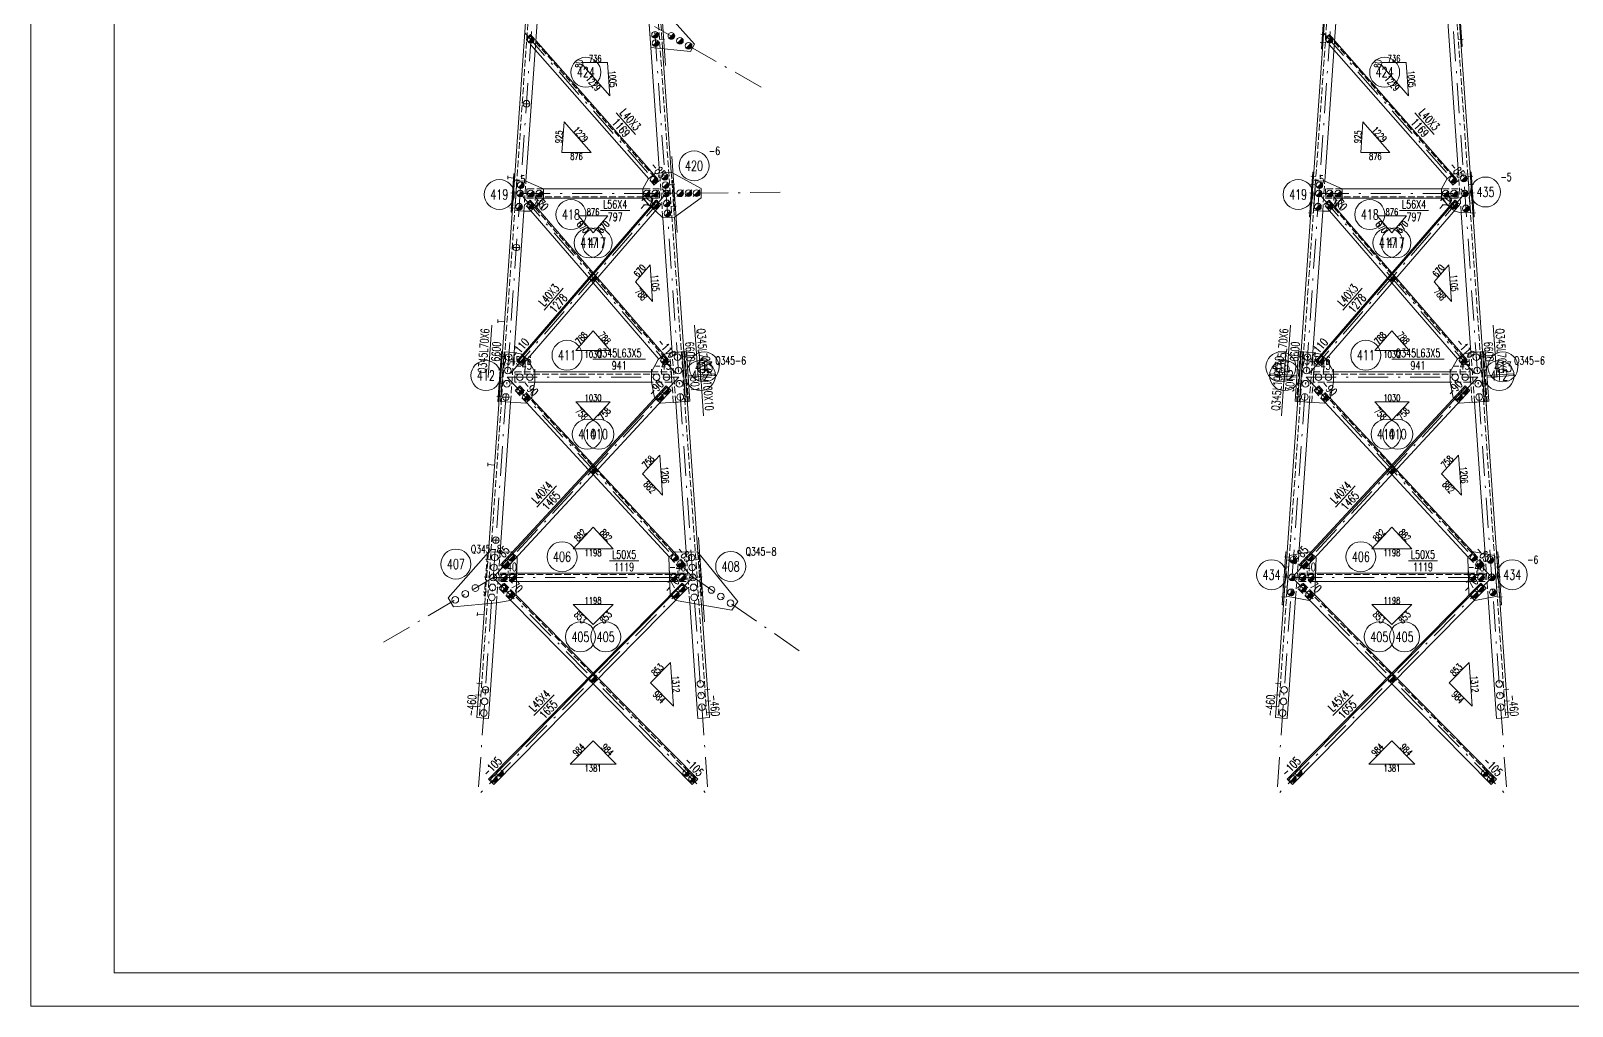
# Model space of a CAD drawing. Extents: x 0 to 841, y 0 to 5426.
# Drawn here: x 0 to 462.5, y 2416 to 2708.8 of the extents above; entities that cross this region are included whole.
import ezdxf
from ezdxf.enums import TextEntityAlignment as Align

# ---------------------------------------------------------------- set-up
doc = ezdxf.new("R2010")
doc.units = 0
doc.header["$MEASUREMENT"] = 0
doc.linetypes.add('Dash', pattern=[2.75, 2, -0.75])
doc.linetypes.add('DashDot', pattern=[15.6, 9, -3, 0.6, -3])
doc.layers.get('0').update_dxf_attribs({"linetype": 'CONTINUOUS', "lineweight": 25})
doc.styles.get("Standard").update_dxf_attribs({"font": 'simplex.shx', "width": 0.7, "height": 3, "bigfont": 'gbhzfs.shx'})

# ---------------------------------------------------------------- blocks, each defined once
blk = doc.blocks.new('M20X45S')
at = {"color": 3, "linetype": 'Continuous', "lineweight": 13}
blk.add_circle((0, 0), 1, dxfattribs=at)
blk = doc.blocks.new('M16X50S')
at = {"color": 3, "linetype": 'Continuous', "lineweight": 13}
blk.add_line((-1, -1), (1, 1), dxfattribs=at)
blk.add_circle((0, 0), 1, dxfattribs=at)
for radius in [0.9, 0.8, 0.7, 0.6, 0.5, 0.4, 0.3, 0.2, 0.1]:
    blk.add_arc((0, 0), radius, 225, 45, dxfattribs=at)
blk = doc.blocks.new('M16X40S')
at = {"color": 3, "linetype": 'Continuous', "lineweight": 13}
blk.add_line((-0.707, -0.707), (0.707, 0.707), dxfattribs=at)
blk.add_circle((0, 0), 1, dxfattribs=at)
for radius in [0.9, 0.8, 0.7, 0.6, 0.5, 0.4, 0.3, 0.2, 0.1]:
    blk.add_arc((0, 0), radius, 225, 45, dxfattribs=at)
blk = doc.blocks.new('DefaultBolt')
at = {"color": 3, "linetype": 'Continuous', "lineweight": 13}
for p, q in [((-0.1, -0.1), (0.1, 0.1)), ((0.1, -0.1), (-0.1, 0.1))]:
    blk.add_line(p, q, dxfattribs=at)
blk.add_circle((0, 0), 1, dxfattribs=at)
blk = doc.blocks.new('StepBolt')
at = {"color": 3, "linetype": 'Continuous', "lineweight": 13}
for p, q in [((-1, 0), (1, 0)), ((0, 0), (0, -1))]:
    blk.add_line(p, q, dxfattribs=at)
blk.add_circle((0, 0), 1, dxfattribs=at)

msp = doc.modelspace()

# ---------------------------------------------------------------- linework, layer by layer
at = {"color": 7, "linetype": 'Continuous', "lineweight": 18}
for p, q in [((0, 2416), (0, 3010)), ((25, 2426), (25, 3000)), ((25, 2426), (831, 2426)), ((0, 2416), (841, 2416))]:
    msp.add_line(p, q, dxfattribs=at)
at = {"color": 2, "linetype": 'DashDot', "lineweight": 0}
for p, q in [((158.91, 2833.18), (134.22, 2479.58)), ((178.53, 2833.18), (203.22, 2479.58)), ((398.61, 2833.18), (373.92, 2479.58)), ((418.23, 2833.18), (442.92, 2479.58)), ((148.23, 2708.22), (190.62, 2660.02)), ((219.16, 2691.94), (187.14, 2710.17)), ((387.93, 2708.22), (430.32, 2660.02)), ((190.62, 2660.02), (142.97, 2604.88)), ((146.82, 2660.02), (194.47, 2604.88)), ((146.82, 2660.02), (190.62, 2660.02)), ((224.87, 2660.36), (190.62, 2660.02)), ((430.32, 2660.02), (382.67, 2604.88)), ((386.52, 2660.02), (434.17, 2604.88)), ((386.52, 2660.02), (430.32, 2660.02)), ((195.84, 2614), (197.09, 2596.05)), ((381.31, 2614), (380.05, 2596.05)), ((435.54, 2614), (436.79, 2596.05)), ((194.47, 2604.88), (138.77, 2544.74)), ((142.97, 2604.88), (198.67, 2544.74)), ((142.97, 2604.88), (194.47, 2604.88)), ((434.17, 2604.88), (378.47, 2544.74)), ((382.67, 2604.88), (438.37, 2544.74)), ((382.67, 2604.88), (434.17, 2604.88)), ((105.85, 2525.25), (138.77, 2544.74)), ((198.67, 2544.74), (134.47, 2479.58)), ((138.77, 2544.74), (202.97, 2479.58)), ((138.77, 2544.74), (198.67, 2544.74)), ((230.55, 2522.72), (198.71, 2544.79)), ((438.37, 2544.74), (374.17, 2479.58)), ((378.47, 2544.74), (442.67, 2479.58)), ((378.47, 2544.74), (438.37, 2544.74))]:
    msp.add_line(p, q, dxfattribs=at)
at = {"color": 1, "linetype": 'Dash', "lineweight": 0}
for p, q in [((157.56, 2831.77), (134.58, 2502.61)), ((179.88, 2831.77), (202.87, 2502.61)), ((397.26, 2831.77), (374.28, 2502.61)), ((419.58, 2831.77), (442.57, 2502.61)), ((186.06, 2703.8), (185.19, 2716.27)), ((188.68, 2716.52), (189.59, 2703.45)), ((388.46, 2716.52), (387.55, 2703.45)), ((428.45, 2715.52), (429.24, 2704.15)), ((148.76, 2706.09), (148.8, 2706.73)), ((151.34, 2703.16), (148.76, 2706.09)), ((148.8, 2706.73), (149.97, 2707.75)), ((149.67, 2707.49), (188.27, 2663.61)), ((149.97, 2707.75), (151.53, 2705.97)), ((388.46, 2706.09), (388.5, 2706.73)), ((391.04, 2703.16), (388.46, 2706.09)), ((388.5, 2706.73), (389.67, 2707.75)), ((389.37, 2707.49), (427.97, 2663.61)), ((389.67, 2707.75), (391.23, 2705.97)), ((187.06, 2662.55), (185.41, 2664.43)), ((186.91, 2665.75), (188.57, 2663.87)), ((189.63, 2652.68), (188.69, 2666.15)), ((192.18, 2666.39), (193.12, 2652.93)), ((384.96, 2666.39), (384.02, 2652.93)), ((426.76, 2662.55), (425.11, 2664.43)), ((426.61, 2665.75), (428.27, 2663.87)), ((429.23, 2654.18), (428.41, 2665.89)), ((431.88, 2666.39), (432.82, 2652.93)), ((147.95, 2654.68), (148.58, 2663.66)), ((153.82, 2661.42), (148.82, 2661.42)), ((148.82, 2661.42), (148.82, 2658.62)), ((188.62, 2661.42), (183.62, 2661.42)), ((188.57, 2663.87), (187.06, 2662.55)), ((188.62, 2658.62), (188.62, 2661.42)), ((192.61, 2663.92), (192.36, 2663.9)), ((192.36, 2663.9), (192.99, 2654.92)), ((193.24, 2654.94), (192.61, 2663.92)), ((387.65, 2654.68), (388.28, 2663.66)), ((393.52, 2661.42), (388.52, 2661.42)), ((388.52, 2661.42), (388.52, 2658.62)), ((428.32, 2661.42), (423.32, 2661.42)), ((428.27, 2663.87), (426.76, 2662.55)), ((428.32, 2658.62), (428.32, 2661.42)), ((148.35, 2656.72), (149.87, 2658.02)), ((149.99, 2654.83), (148.35, 2656.72)), ((148.82, 2659.02), (188.62, 2659.02)), ((148.82, 2658.62), (153.82, 2658.62)), ((149.56, 2657.76), (191.33, 2609.44)), ((149.87, 2658.02), (151.5, 2656.13)), ((183.62, 2658.62), (188.62, 2658.62)), ((185.94, 2656.13), (187.4, 2654.76)), ((192.99, 2654.92), (193.24, 2654.94)), ((388.05, 2656.72), (389.57, 2658.02)), ((389.69, 2654.83), (388.05, 2656.72)), ((388.52, 2659.02), (428.32, 2659.02)), ((388.52, 2658.62), (393.52, 2658.62)), ((389.26, 2657.76), (431.03, 2609.44)), ((389.57, 2658.02), (391.2, 2656.13)), ((423.32, 2658.62), (428.32, 2658.62)), ((425.64, 2656.13), (427.16, 2654.83)), ((168.72, 2633.15), (167.4, 2634.68)), ((168.72, 2636.21), (170.04, 2634.68)), ((408.42, 2633.15), (407.1, 2634.68)), ((408.42, 2636.21), (409.74, 2634.68)), ((143.95, 2597.3), (144.99, 2612.26)), ((148.96, 2610.28), (147.45, 2611.59)), ((190.12, 2608.39), (188.48, 2610.28)), ((190, 2611.59), (191.63, 2609.7)), ((191.63, 2609.7), (190.12, 2608.39)), ((192.79, 2597.26), (191.76, 2612.11)), ((192.45, 2612.26), (195.94, 2612.51)), ((193.5, 2597.3), (192.45, 2612.26)), ((195.95, 2612.51), (196.25, 2612.53)), ((196.99, 2597.54), (195.95, 2612.51)), ((195.99, 2612.51), (197.04, 2597.54)), ((196.25, 2612.53), (197.29, 2597.56)), ((380.9, 2612.53), (379.85, 2597.56)), ((381.15, 2612.51), (380.11, 2597.54)), ((380.15, 2597.54), (381.2, 2612.51)), ((381.2, 2612.51), (380.9, 2612.53)), ((384.69, 2612.26), (381.2, 2612.51)), ((383.65, 2597.3), (384.69, 2612.26)), ((384.35, 2597.26), (385.38, 2612.11)), ((388.66, 2610.28), (387.15, 2611.59)), ((429.82, 2608.39), (428.18, 2610.28)), ((429.7, 2611.59), (431.33, 2609.7)), ((431.33, 2609.7), (429.82, 2608.39)), ((432.49, 2597.26), (431.46, 2612.11)), ((432.15, 2612.26), (435.64, 2612.51)), ((433.2, 2597.3), (432.15, 2612.26)), ((435.65, 2612.51), (435.95, 2612.53)), ((436.69, 2597.54), (435.65, 2612.51)), ((435.69, 2612.51), (436.74, 2597.54)), ((435.95, 2612.53), (436.99, 2597.56)), ((145.22, 2606.48), (151.22, 2606.48)), ((145.22, 2603.33), (145.22, 2606.48)), ((145.22, 2605.73), (192.22, 2605.73)), ((186.22, 2606.48), (192.22, 2606.48)), ((192.22, 2606.48), (192.22, 2603.33)), ((384.92, 2606.48), (390.92, 2606.48)), ((384.92, 2603.33), (384.92, 2606.48)), ((384.92, 2605.73), (431.92, 2605.73)), ((425.92, 2606.48), (431.92, 2606.48)), ((431.92, 2606.48), (431.92, 2603.33)), ((151.22, 2603.33), (145.22, 2603.33)), ((145.3, 2600.9), (146.76, 2602.26)), ((148.69, 2597.23), (145.3, 2600.9)), ((146.47, 2601.99), (196.22, 2548.26)), ((146.76, 2602.26), (150.16, 2598.59)), ((192.22, 2603.33), (186.22, 2603.33)), ((390.92, 2603.33), (384.92, 2603.33)), ((385, 2600.9), (386.46, 2602.26)), ((388.39, 2597.23), (385, 2600.9)), ((386.17, 2601.99), (435.92, 2548.26)), ((386.46, 2602.26), (389.86, 2598.59)), ((431.92, 2603.33), (425.92, 2603.33)), ((187.28, 2598.59), (188.75, 2597.23)), ((196.99, 2597.54), (193.5, 2597.3)), ((197.29, 2597.56), (196.99, 2597.54)), ((379.85, 2597.56), (380.15, 2597.54)), ((380.15, 2597.54), (383.65, 2597.3)), ((426.98, 2598.59), (428.45, 2597.23)), ((436.69, 2597.54), (433.2, 2597.3)), ((436.99, 2597.56), (436.69, 2597.54)), ((168.72, 2575.61), (167.36, 2577.08)), ((168.72, 2578.55), (170.08, 2577.08)), ((408.42, 2575.61), (407.06, 2577.08)), ((408.42, 2578.55), (409.78, 2577.08)), ((136.93, 2551.38), (136.07, 2539.16)), ((137.3, 2552.36), (136.21, 2536.81)), ((136.37, 2539.14), (137.23, 2551.36)), ((137.23, 2551.36), (136.93, 2551.38)), ((139.74, 2537.15), (140.81, 2552.37)), ((145.79, 2550.84), (144.32, 2552.2)), ((195.05, 2547.18), (191.65, 2550.84)), ((193.12, 2552.2), (196.52, 2548.54)), ((196.52, 2548.54), (195.05, 2547.18)), ((197.7, 2537.09), (196.64, 2552.37)), ((200.14, 2552.36), (201.25, 2536.46)), ((200.22, 2551.36), (200.52, 2551.38)), ((201.07, 2539.14), (200.22, 2551.36)), ((200.52, 2551.38), (201.37, 2539.16)), ((377, 2552.36), (375.89, 2536.46)), ((379.54, 2538.57), (380.47, 2551.79)), ((385.49, 2550.84), (384.02, 2552.2)), ((434.75, 2547.18), (431.35, 2550.84)), ((432.82, 2552.2), (436.22, 2548.54)), ((436.22, 2548.54), (434.75, 2547.18)), ((437.3, 2538.57), (436.38, 2551.79)), ((439.84, 2552.36), (440.95, 2536.46)), ((140.77, 2545.99), (145.83, 2545.99)), ((140.77, 2543.49), (140.77, 2545.99)), ((140.77, 2545.59), (196.67, 2545.59)), ((191.62, 2545.99), (196.67, 2545.99)), ((196.67, 2545.99), (196.67, 2543.49)), ((380.47, 2545.99), (385.53, 2545.99)), ((380.47, 2543.49), (380.47, 2545.99)), ((380.47, 2545.59), (436.37, 2545.59)), ((431.32, 2545.99), (436.37, 2545.99)), ((436.37, 2545.99), (436.37, 2543.49)), ((140.44, 2541.47), (142.05, 2543.05)), ((143.95, 2537.91), (140.44, 2541.47)), ((145.75, 2543.49), (140.77, 2543.49)), ((141.76, 2542.77), (199.82, 2483.84)), ((142.05, 2543.05), (145.56, 2539.49)), ((196.67, 2543.49), (191.69, 2543.49)), ((191.89, 2539.49), (193.49, 2537.91)), ((380.14, 2541.47), (381.75, 2543.05)), ((383.65, 2537.91), (380.14, 2541.47)), ((385.45, 2543.49), (380.47, 2543.49)), ((381.46, 2542.77), (439.52, 2483.84)), ((381.75, 2543.05), (385.26, 2539.49)), ((436.37, 2543.49), (431.39, 2543.49)), ((431.59, 2539.49), (433.19, 2537.91)), ((136.07, 2539.16), (136.37, 2539.14)), ((201.37, 2539.16), (201.07, 2539.14)), ((168.72, 2512.77), (167.14, 2514.38)), ((168.72, 2515.98), (170.3, 2514.38)), ((408.42, 2512.77), (406.84, 2514.38)), ((408.42, 2515.98), (410, 2514.38))]:
    msp.add_line(p, q, dxfattribs=at)
at = {"color": 6, "linetype": 'Continuous', "lineweight": 13}
for p, q in [((190.45, 2698.41), (188.88, 2720.9)), ((193.95, 2648.28), (192.35, 2671.1)), ((202.11, 2531.39), (200.34, 2556.67))]:
    msp.add_line(p, q, dxfattribs=at)
at = {"color": 1, "linetype": 'Continuous', "lineweight": 0}
for p, q in [((165.69, 2699.32), (165.63, 2698.52)), ((165.63, 2698.52), (173.75, 2689.29)), ((173.05, 2699.32), (165.69, 2699.32)), ((173.75, 2689.29), (173.05, 2699.32)), ((405.39, 2699.32), (405.33, 2698.52)), ((405.33, 2698.52), (413.45, 2689.29)), ((412.75, 2699.32), (405.39, 2699.32)), ((413.45, 2689.29), (412.75, 2699.32)), ((160, 2681.55), (159.36, 2672.32)), ((168.12, 2672.32), (160, 2681.55)), ((399.7, 2681.55), (399.06, 2672.32)), ((407.82, 2672.32), (399.7, 2681.55)), ((159.36, 2672.32), (168.12, 2672.32)), ((399.06, 2672.32), (407.82, 2672.32)), ((173.1, 2653.26), (164.34, 2653.26)), ((164.34, 2653.26), (168.72, 2648.19)), ((168.72, 2648.19), (173.1, 2653.26)), ((412.8, 2653.26), (404.04, 2653.26)), ((404.04, 2653.26), (408.42, 2648.19)), ((408.42, 2648.19), (412.8, 2653.26)), ((185.81, 2638.56), (181.43, 2633.49)), ((186.58, 2627.53), (185.81, 2638.56)), ((425.51, 2638.56), (421.13, 2633.49)), ((426.28, 2627.53), (425.51, 2638.56)), ((181.43, 2633.49), (186.58, 2627.53)), ((421.13, 2633.49), (426.28, 2627.53)), ((168.72, 2618.79), (163.57, 2612.83)), ((173.87, 2612.83), (168.72, 2618.79)), ((408.42, 2618.79), (403.27, 2612.83)), ((413.57, 2612.83), (408.42, 2618.79)), ((163.57, 2612.83), (173.87, 2612.83)), ((403.27, 2612.83), (413.57, 2612.83)), ((173.87, 2597.47), (163.57, 2597.47)), ((163.57, 2597.47), (168.72, 2591.91)), ((168.72, 2591.91), (173.87, 2597.47)), ((413.57, 2597.47), (403.27, 2597.47)), ((403.27, 2597.47), (408.42, 2591.91)), ((408.42, 2591.91), (413.57, 2597.47)), ((188.73, 2581.43), (183.58, 2575.87)), ((189.57, 2569.4), (188.73, 2581.43)), ((428.43, 2581.43), (423.28, 2575.87)), ((429.27, 2569.4), (428.43, 2581.43)), ((183.58, 2575.87), (189.57, 2569.4)), ((423.28, 2575.87), (429.27, 2569.4)), ((168.72, 2559.83), (162.73, 2553.36)), ((174.71, 2553.36), (168.72, 2559.83)), ((408.42, 2559.83), (402.43, 2553.36)), ((414.41, 2553.36), (408.42, 2559.83)), ((162.73, 2553.36), (174.71, 2553.36)), ((402.43, 2553.36), (414.41, 2553.36)), ((174.71, 2536.63), (162.73, 2536.63)), ((162.73, 2536.63), (168.72, 2530.55)), ((168.72, 2530.55), (174.71, 2536.63)), ((414.41, 2536.63), (402.43, 2536.63)), ((402.43, 2536.63), (408.42, 2530.55)), ((408.42, 2530.55), (414.41, 2536.63)), ((191.9, 2519.18), (185.91, 2513.1)), ((192.82, 2506.1), (191.9, 2519.18)), ((431.6, 2519.18), (425.61, 2513.1)), ((432.52, 2506.1), (431.6, 2519.18)), ((185.91, 2513.1), (192.82, 2506.1)), ((425.61, 2513.1), (432.52, 2506.1)), ((168.72, 2495.65), (161.82, 2488.65)), ((175.63, 2488.65), (168.72, 2495.65)), ((408.42, 2495.65), (401.52, 2488.65)), ((415.33, 2488.65), (408.42, 2495.65)), ((161.82, 2488.65), (175.63, 2488.65)), ((401.52, 2488.65), (415.33, 2488.65))]:
    msp.add_line(p, q, dxfattribs=at)
at = {"color": 7, "linetype": 'Continuous', "lineweight": 13}
for p, q in [((175.63, 2684.26), (181.4, 2677.69)), ((415.33, 2684.26), (421.1, 2677.69)), ((170.98, 2654.87), (179.73, 2654.87)), ((410.68, 2654.87), (419.43, 2654.87)), ((159.76, 2631.57), (154.03, 2624.95)), ((399.46, 2631.57), (393.73, 2624.95)), ((138.3, 2620.5), (137.2, 2604.79)), ((199.15, 2620.5), (200.24, 2604.79)), ((378, 2620.5), (376.9, 2604.79)), ((438.85, 2620.5), (439.94, 2604.79)), ((168.68, 2610.23), (184.43, 2610.23)), ((200.51, 2612.45), (201.85, 2593.24)), ((376.64, 2612.45), (375.3, 2593.24)), ((408.38, 2610.23), (424.13, 2610.23)), ((157.73, 2572.2), (151.79, 2565.78)), ((397.43, 2572.2), (391.49, 2565.78)), ((173.66, 2549.74), (182.41, 2549.74)), ((413.36, 2549.74), (422.11, 2549.74)), ((157.09, 2509.52), (150.95, 2503.28)), ((396.79, 2509.52), (390.65, 2503.28))]:
    msp.add_line(p, q, dxfattribs=at)
at = {"color": 7, "linetype": 'Continuous', "lineweight": 0}
for p, q in [((187.88, 2657.76), (146.11, 2609.44)), ((427.58, 2657.76), (385.81, 2609.44)), ((190.97, 2601.99), (141.22, 2548.26)), ((430.67, 2601.99), (380.92, 2548.26)), ((195.68, 2542.77), (137.62, 2483.84)), ((435.38, 2542.77), (377.32, 2483.84))]:
    msp.add_line(p, q, dxfattribs=at)
for points in [[(156.81, 2831.82), (137.3, 2552.36)], [(428.41, 2665.89), (422.72, 2747.38)], [(185.19, 2716.27), (186.06, 2703.8)], [(199.15, 2704.81), (188.68, 2716.52)], [(388.16, 2716.54), (387.25, 2703.47)], [(387.55, 2703.45), (388.46, 2716.52)], [(429.24, 2704.15), (428.45, 2715.52)], [(428.75, 2715.54), (429.54, 2704.17)], [(148.58, 2663.66), (152.11, 2714.29)], [(388.28, 2663.66), (391.81, 2714.29)], [(151.53, 2705.97), (186.91, 2665.75)], [(391.23, 2705.97), (426.61, 2665.75)], [(185.41, 2664.43), (151.34, 2703.16)], [(188.69, 2666.15), (186.06, 2703.8)], [(186.06, 2703.8), (197.93, 2702.63)], [(189.59, 2703.45), (192.18, 2666.39)], [(197.93, 2702.63), (199.15, 2704.81)], [(387.55, 2703.45), (384.96, 2666.39)], [(387.25, 2703.47), (387.55, 2703.45)], [(425.11, 2664.43), (391.04, 2703.16)], [(429.54, 2704.17), (429.24, 2704.15)], [(429.24, 2704.15), (431.88, 2666.39)], [(144.97, 2665.91), (144.17, 2654.44)], [(144.42, 2654.42), (145.22, 2665.89)], [(145.22, 2665.89), (144.97, 2665.91)], [(185.23, 2664.26), (183.62, 2661.42)], [(187.1, 2665.91), (185.23, 2664.26)], [(188.69, 2666.15), (187.1, 2665.91)], [(192.18, 2666.39), (188.69, 2666.15)], [(201.11, 2661.53), (192.18, 2666.39)], [(383.72, 2652.95), (384.66, 2666.41)], [(384.96, 2666.39), (384.02, 2652.93)], [(384.66, 2666.41), (384.96, 2666.39)], [(424.93, 2664.26), (423.32, 2661.42)], [(426.8, 2665.91), (424.93, 2664.26)], [(431.17, 2665.84), (426.8, 2665.91)], [(431.97, 2654.37), (431.17, 2665.84)], [(431.88, 2666.39), (432.18, 2666.41)], [(432.82, 2652.93), (431.88, 2666.39)], [(432.18, 2666.41), (433.12, 2652.95)], [(145.84, 2663.85), (145.21, 2654.87)], [(148.58, 2663.66), (145.84, 2663.85)], [(153.82, 2661.42), (148.58, 2663.66)], [(183.62, 2661.42), (153.82, 2661.42)], [(153.82, 2658.62), (153.82, 2661.42)], [(183.62, 2661.42), (183.62, 2658.62)], [(201.14, 2658.73), (201.11, 2661.53)], [(385.54, 2663.85), (384.91, 2654.87)], [(388.28, 2663.66), (385.54, 2663.85)], [(393.52, 2661.42), (388.28, 2663.66)], [(423.32, 2661.42), (393.52, 2661.42)], [(393.52, 2658.62), (393.52, 2661.42)], [(423.32, 2661.42), (423.32, 2658.62)], [(145.21, 2654.87), (147.95, 2654.68)], [(187.58, 2658.02), (145.81, 2609.7)], [(147.32, 2608.39), (189.09, 2656.72)], [(149.8, 2654.66), (151.69, 2656.3)], [(151.5, 2656.13), (168.72, 2636.21)], [(151.69, 2656.3), (153.82, 2658.62)], [(153.82, 2658.62), (183.62, 2658.62)], [(183.62, 2658.62), (185.75, 2656.3)], [(185.75, 2656.3), (185.94, 2656.13)], [(189.09, 2656.72), (187.58, 2658.02)], [(193.12, 2652.93), (201.14, 2658.73)], [(384.91, 2654.87), (387.65, 2654.68)], [(427.28, 2658.02), (385.51, 2609.7)], [(387.02, 2608.39), (428.79, 2656.72)], [(389.5, 2654.66), (391.39, 2656.3)], [(391.2, 2656.13), (408.42, 2636.21)], [(391.39, 2656.3), (393.52, 2658.62)], [(393.52, 2658.62), (423.32, 2658.62)], [(423.32, 2658.62), (425.45, 2656.3)], [(425.45, 2656.3), (425.64, 2656.13)], [(428.79, 2656.72), (427.28, 2658.02)], [(144.17, 2654.44), (144.42, 2654.42)], [(144.99, 2612.26), (147.95, 2654.68)], [(147.95, 2654.68), (149.8, 2654.66)], [(167.4, 2634.68), (149.99, 2654.83)], [(187.4, 2654.76), (189.63, 2652.68)], [(189.63, 2652.68), (193.12, 2652.93)], [(192.45, 2612.26), (189.63, 2652.68)], [(193.12, 2652.93), (200.14, 2552.36)], [(384.02, 2652.93), (377, 2552.36)], [(384.02, 2652.93), (383.72, 2652.95)], [(384.69, 2612.26), (387.65, 2654.68)], [(387.65, 2654.68), (389.5, 2654.66)], [(407.1, 2634.68), (389.69, 2654.83)], [(427.16, 2654.83), (427.34, 2654.66)], [(427.34, 2654.66), (429.23, 2654.18)], [(429.23, 2654.18), (431.97, 2654.37)], [(432.15, 2612.26), (429.23, 2654.18)], [(433.12, 2652.95), (432.82, 2652.93)], [(432.82, 2652.93), (439.84, 2552.36)], [(188.48, 2610.28), (168.72, 2633.15)], [(170.04, 2634.68), (190, 2611.59)], [(428.18, 2610.28), (408.42, 2633.15)], [(409.74, 2634.68), (429.7, 2611.59)], [(141.2, 2612.53), (140.15, 2597.56)], [(140.45, 2597.54), (141.5, 2612.51)], [(142, 2612.47), (140.95, 2597.51)], [(141.5, 2612.51), (141.2, 2612.53)], [(144.99, 2612.26), (142, 2612.47)], [(147.26, 2611.75), (144.99, 2612.26)], [(145.81, 2609.7), (147.32, 2608.39)], [(147.45, 2611.59), (147.26, 2611.75)], [(149.15, 2610.12), (148.96, 2610.28)], [(151.22, 2606.48), (149.15, 2610.12)], [(188.29, 2610.12), (186.22, 2606.48)], [(190.19, 2611.75), (188.29, 2610.12)], [(192.45, 2612.26), (190.19, 2611.75)], [(191.75, 2612.21), (192.45, 2612.26)], [(191.76, 2612.11), (191.75, 2612.21)], [(195.45, 2612.47), (192.45, 2612.26)], [(196.49, 2597.51), (195.45, 2612.47)], [(195.94, 2612.51), (196.74, 2612.56)], [(196.74, 2612.56), (197.78, 2597.6)], [(380.4, 2612.56), (379.36, 2597.6)], [(381.2, 2612.51), (380.4, 2612.56)], [(381.7, 2612.47), (380.65, 2597.51)], [(384.69, 2612.26), (381.7, 2612.47)], [(386.96, 2611.75), (384.69, 2612.26)], [(385.39, 2612.21), (384.69, 2612.26)], [(385.38, 2612.11), (385.39, 2612.21)], [(385.51, 2609.7), (387.02, 2608.39)], [(387.15, 2611.59), (386.96, 2611.75)], [(388.85, 2610.12), (388.66, 2610.28)], [(390.92, 2606.48), (388.85, 2610.12)], [(428, 2610.12), (425.92, 2606.48)], [(429.89, 2611.75), (428, 2610.12)], [(432.15, 2612.26), (429.89, 2611.75)], [(431.45, 2612.21), (432.15, 2612.26)], [(431.46, 2612.11), (431.45, 2612.21)], [(435.15, 2612.47), (432.15, 2612.26)], [(436.19, 2597.51), (435.15, 2612.47)], [(435.64, 2612.51), (436.44, 2612.56)], [(436.44, 2612.56), (437.48, 2597.6)], [(151.22, 2606.48), (186.22, 2606.48)], [(151.22, 2603.33), (151.22, 2606.48)], [(186.22, 2606.48), (186.22, 2603.33)], [(205.26, 2605.89), (197.25, 2605.33)], [(197.25, 2605.33), (197.28, 2604.83)], [(197.28, 2604.83), (205.29, 2605.39)], [(205.29, 2605.39), (205.26, 2605.89)], [(371.85, 2605.39), (371.89, 2605.89)], [(379.86, 2604.83), (371.85, 2605.39)], [(371.89, 2605.89), (379.9, 2605.33)], [(379.9, 2605.33), (379.86, 2604.83)], [(390.92, 2606.48), (425.92, 2606.48)], [(390.92, 2603.33), (390.92, 2606.48)], [(425.92, 2606.48), (425.92, 2603.33)], [(436.95, 2605.33), (444.96, 2605.89)], [(436.98, 2604.83), (436.95, 2605.33)], [(444.99, 2605.39), (436.98, 2604.83)], [(444.96, 2605.89), (444.99, 2605.39)], [(190.68, 2602.26), (140.92, 2548.53)], [(142.39, 2547.18), (192.15, 2600.9)], [(150.34, 2598.76), (151.22, 2603.33)], [(186.22, 2603.33), (151.22, 2603.33)], [(186.22, 2603.33), (187.1, 2598.76)], [(192.15, 2600.9), (190.68, 2602.26)], [(430.38, 2602.26), (380.63, 2548.54)], [(382.09, 2547.18), (431.85, 2600.9)], [(390.04, 2598.76), (390.92, 2603.33)], [(425.92, 2603.33), (390.92, 2603.33)], [(425.92, 2603.33), (426.8, 2598.76)], [(431.85, 2600.9), (430.38, 2602.26)], [(140.15, 2597.56), (140.45, 2597.54)], [(140.81, 2552.37), (143.95, 2597.3)], [(140.95, 2597.51), (143.95, 2597.3)], [(143.95, 2597.3), (148.51, 2597.06)], [(148.51, 2597.06), (150.34, 2598.76)], [(167.36, 2577.08), (148.69, 2597.23)], [(150.16, 2598.59), (168.72, 2578.55)], [(187.1, 2598.76), (187.28, 2598.59)], [(188.75, 2597.23), (188.93, 2597.06)], [(188.93, 2597.06), (193.5, 2597.3)], [(192.8, 2597.25), (192.79, 2597.26)], [(193.5, 2597.3), (192.8, 2597.25)], [(193.5, 2597.3), (196.49, 2597.51)], [(196.64, 2552.37), (193.5, 2597.3)], [(197.78, 2597.6), (196.99, 2597.54)], [(379.36, 2597.6), (380.15, 2597.54)], [(380.47, 2551.79), (383.65, 2597.3)], [(380.65, 2597.51), (383.65, 2597.3)], [(383.65, 2597.3), (388.21, 2597.06)], [(383.65, 2597.3), (384.35, 2597.25)], [(384.35, 2597.25), (384.35, 2597.26)], [(388.21, 2597.06), (390.04, 2598.76)], [(407.06, 2577.08), (388.39, 2597.23)], [(389.86, 2598.59), (408.42, 2578.55)], [(426.8, 2598.76), (426.98, 2598.59)], [(428.45, 2597.23), (428.63, 2597.06)], [(428.63, 2597.06), (433.2, 2597.3)], [(432.5, 2597.25), (432.49, 2597.26)], [(433.2, 2597.3), (432.5, 2597.25)], [(433.2, 2597.3), (436.19, 2597.51)], [(436.38, 2551.79), (433.2, 2597.3)], [(437.48, 2597.6), (436.69, 2597.54)], [(170.08, 2577.08), (193.12, 2552.2)], [(409.78, 2577.08), (432.82, 2552.2)], [(191.65, 2550.84), (168.72, 2575.61)], [(431.35, 2550.84), (408.42, 2575.61)], [(137.3, 2552.36), (125.26, 2538.6)], [(144.14, 2552.37), (137.3, 2552.36)], [(140.92, 2548.53), (142.39, 2547.18)], [(144.32, 2552.2), (144.14, 2552.37)], [(145.63, 2539.56), (145.97, 2550.67)], [(145.97, 2550.67), (145.79, 2550.84)], [(193.3, 2552.37), (191.47, 2550.67)], [(191.47, 2550.67), (191.82, 2539.56)], [(200.14, 2552.36), (193.3, 2552.37)], [(212.17, 2537.47), (200.14, 2552.36)], [(375.49, 2536.49), (376.6, 2552.39)], [(377, 2552.36), (375.89, 2536.46)], [(376.6, 2552.39), (377, 2552.36)], [(377.68, 2551.31), (376.82, 2539.09)], [(383.84, 2552.37), (377.68, 2551.31)], [(380.63, 2548.54), (382.09, 2547.18)], [(384.02, 2552.2), (383.84, 2552.37)], [(385.33, 2539.56), (385.67, 2550.67)], [(385.67, 2550.67), (385.49, 2550.84)], [(433, 2552.37), (431.17, 2550.67)], [(431.17, 2550.67), (431.52, 2539.56)], [(439.17, 2551.31), (433, 2552.37)], [(440.02, 2539.09), (439.17, 2551.31)], [(439.84, 2552.36), (440.24, 2552.39)], [(440.95, 2536.46), (439.84, 2552.36)], [(440.24, 2552.39), (441.35, 2536.49)], [(145.83, 2545.99), (191.62, 2545.99)], [(385.53, 2545.99), (431.32, 2545.99)], [(195.4, 2543.05), (137.34, 2484.13)], [(138.94, 2482.55), (197, 2541.47)], [(143.85, 2537.81), (145.63, 2539.56)], [(145.56, 2539.49), (168.72, 2515.98)], [(191.69, 2543.49), (145.75, 2543.49)], [(191.82, 2539.56), (191.89, 2539.49)], [(197, 2541.47), (195.4, 2543.05)], [(435.1, 2543.05), (377.04, 2484.13)], [(378.64, 2482.55), (436.7, 2541.47)], [(383.55, 2537.81), (385.33, 2539.56)], [(385.26, 2539.49), (408.42, 2515.98)], [(431.39, 2543.49), (385.45, 2543.49)], [(431.52, 2539.56), (431.59, 2539.49)], [(436.7, 2541.47), (435.1, 2543.05)], [(125.26, 2538.6), (126.87, 2535.89)], [(126.87, 2535.89), (139.74, 2537.15)], [(136.21, 2536.81), (133.83, 2502.66)], [(137.32, 2502.42), (139.74, 2537.15)], [(139.74, 2537.15), (143.85, 2537.81)], [(167.14, 2514.38), (143.95, 2537.91)], [(193.49, 2537.91), (193.6, 2537.81)], [(193.6, 2537.81), (210.4, 2534.86)], [(200.12, 2502.42), (197.7, 2537.09)], [(201.25, 2536.46), (203.61, 2502.66)], [(210.4, 2534.86), (212.17, 2537.47)], [(375.89, 2536.46), (373.53, 2502.66)], [(375.89, 2536.46), (375.49, 2536.49)], [(376.82, 2539.09), (383.55, 2537.81)], [(377.02, 2502.42), (379.54, 2538.57)], [(406.84, 2514.38), (383.65, 2537.91)], [(433.19, 2537.91), (433.3, 2537.81)], [(433.3, 2537.81), (440.02, 2539.09)], [(439.82, 2502.42), (437.3, 2538.57)], [(441.35, 2536.49), (440.95, 2536.46)], [(440.95, 2536.46), (443.32, 2502.66)], [(198.5, 2482.55), (168.72, 2512.77)], [(170.3, 2514.38), (200.11, 2484.13)], [(438.2, 2482.55), (408.42, 2512.77)], [(410, 2514.38), (439.81, 2484.13)], [(133.83, 2502.66), (137.32, 2502.42)], [(203.61, 2502.66), (200.12, 2502.42)], [(373.53, 2502.66), (377.02, 2502.42)], [(443.32, 2502.66), (439.82, 2502.42)], [(137.34, 2484.13), (138.94, 2482.55)], [(200.11, 2484.13), (198.5, 2482.55)], [(377.04, 2484.13), (378.64, 2482.55)], [(439.81, 2484.13), (438.2, 2482.55)]]:
    msp.add_lwpolyline(points, dxfattribs=at)
at = {"color": 3, "linetype": 'Continuous', "lineweight": 20}
for points in [[(190.14, 2706.34), (188.65, 2706.24)], [(387.1, 2707.84), (388.6, 2707.73)], [(429.84, 2706.34), (428.35, 2706.24)], [(386.93, 2705.34), (388.43, 2705.24)], [(143.18, 2665.29), (143.11, 2664.29)], [(143.14, 2664.79), (145.14, 2664.65)], [(384.13, 2665.2), (385.62, 2665.09)], [(432.72, 2665.2), (431.22, 2665.09)], [(144.08, 2660.21), (145.57, 2660.11)], [(193.19, 2662.7), (191.69, 2662.6)], [(193.37, 2660.21), (191.87, 2660.11)], [(383.78, 2660.21), (385.27, 2660.11)], [(383.95, 2662.7), (385.45, 2662.6)], [(432.89, 2662.7), (431.39, 2662.6)], [(433.07, 2660.21), (431.57, 2660.11)], [(143.76, 2655.72), (145.26, 2655.62)], [(151.32, 2657.87), (151.32, 2659.37)], [(153.82, 2657.87), (153.82, 2659.37)], [(183.62, 2657.87), (183.62, 2659.37)], [(186.12, 2657.87), (186.12, 2659.37)], [(193.64, 2656.22), (192.15, 2656.12)], [(383.57, 2657.22), (385.07, 2657.11)], [(391.02, 2657.87), (391.02, 2659.37)], [(393.52, 2657.87), (393.52, 2659.37)], [(423.32, 2657.87), (423.32, 2659.37)], [(425.82, 2657.87), (425.82, 2659.37)], [(433.27, 2657.22), (431.78, 2657.11)], [(383.36, 2654.22), (384.86, 2654.12)], [(433.48, 2654.22), (431.99, 2654.12)], [(140.17, 2622.12), (140.1, 2621.12)], [(140.13, 2621.62), (142.13, 2621.48)], [(140.65, 2611.06), (142.14, 2610.96)], [(196.8, 2611.06), (195.3, 2610.96)], [(380.35, 2611.06), (381.84, 2610.96)], [(436.5, 2611.06), (435, 2610.96)], [(140.37, 2607.07), (141.86, 2606.97)], [(148.22, 2607.23), (148.22, 2605.73)], [(151.22, 2607.23), (151.22, 2605.73)], [(186.22, 2607.23), (186.22, 2605.73)], [(189.22, 2607.23), (189.22, 2605.73)], [(197.08, 2607.07), (195.58, 2606.97)], [(380.07, 2607.07), (381.56, 2606.97)], [(387.92, 2607.23), (387.92, 2605.73)], [(390.92, 2607.23), (390.92, 2605.73)], [(425.92, 2607.23), (425.92, 2605.73)], [(428.92, 2607.23), (428.92, 2605.73)], [(436.78, 2607.07), (435.28, 2606.97)], [(140.09, 2603.08), (141.58, 2602.98)], [(197.35, 2603.08), (195.86, 2602.98)], [(379.79, 2603.08), (381.28, 2602.98)], [(437.05, 2603.08), (435.56, 2602.98)], [(139.81, 2599.09), (141.31, 2598.99)], [(197.63, 2599.09), (196.14, 2598.99)], [(379.51, 2599.09), (381.01, 2598.99)], [(437.33, 2599.09), (435.84, 2598.99)], [(137.16, 2579.12), (137.09, 2578.12)], [(137.13, 2578.62), (139.12, 2578.48)], [(136.39, 2550.17), (137.89, 2550.06)], [(201.05, 2550.17), (199.55, 2550.06)], [(376.15, 2550.91), (377.64, 2550.81)], [(440.7, 2550.91), (439.2, 2550.81)], [(136.03, 2544.93), (137.52, 2544.82)], [(143.27, 2546.74), (143.27, 2545.24)], [(145.77, 2546.74), (145.77, 2545.24)], [(191.67, 2546.74), (191.67, 2545.24)], [(194.17, 2546.74), (194.17, 2545.24)], [(201.42, 2544.93), (199.92, 2544.82)], [(375.73, 2544.93), (377.22, 2544.82)], [(375.94, 2547.92), (377.43, 2547.82)], [(382.97, 2546.74), (382.97, 2545.24)], [(385.47, 2546.74), (385.47, 2545.24)], [(431.37, 2546.74), (431.37, 2545.24)], [(433.87, 2546.74), (433.87, 2545.24)], [(440.91, 2547.92), (439.41, 2547.82)], [(441.12, 2544.93), (439.62, 2544.82)], [(135.71, 2540.44), (137.21, 2540.34)], [(201.73, 2540.44), (200.23, 2540.34)], [(375.52, 2541.94), (377.02, 2541.83)], [(441.32, 2541.94), (439.83, 2541.83)], [(375.31, 2538.94), (376.81, 2538.84)], [(441.53, 2538.94), (440.04, 2538.84)], [(134.03, 2534.22), (133.96, 2533.23)], [(133.99, 2533.73), (135.99, 2533.59)], [(133.79, 2512.94), (135.29, 2512.83)], [(373.49, 2512.94), (374.99, 2512.83)], [(133.55, 2509.45), (135.05, 2509.34)], [(203.77, 2511.19), (202.27, 2511.09)], [(204.01, 2507.7), (202.52, 2507.6)], [(373.25, 2509.45), (374.75, 2509.34)], [(443.47, 2511.19), (441.97, 2511.09)], [(443.71, 2507.7), (442.22, 2507.6)], [(133.31, 2505.96), (134.8, 2505.85)], [(204.26, 2504.21), (202.76, 2504.11)], [(373.01, 2505.96), (374.5, 2505.85)], [(443.96, 2504.21), (442.46, 2504.11)]]:
    msp.add_lwpolyline(points, dxfattribs=at)
at = {"color": 7, "linetype": 'Continuous', "lineweight": 13}
for centre in [(166.55, 2696.39), (406.25, 2696.39), (199.01, 2668.31), (140.58, 2659.7), (380.28, 2659.7), (436.51, 2660.45), (162.09, 2653.67), (401.79, 2653.67), (167.53, 2645.15), (169.91, 2645.15), (407.23, 2645.15), (409.61, 2645.15), (160.89, 2611.43), (400.59, 2611.43), (136.54, 2605.33), (200.91, 2605.33), (202.02, 2607.92), (375.12, 2607.92), (376.24, 2605.33), (440.61, 2605.33), (441.73, 2607.92), (166.98, 2587.72), (170.46, 2587.72), (406.68, 2587.72), (410.16, 2587.72), (127.55, 2548.74), (159.4, 2550.94), (399.1, 2550.94), (210.01, 2548.02), (372.31, 2545.54), (444.53, 2545.54), (164.93, 2526.88), (172.52, 2526.88), (404.63, 2526.88), (412.22, 2526.88)]:
    msp.add_circle(centre, 4.5, dxfattribs=at)

# ---------------------------------------------------------------- block references
at = {"color": 3, "linetype": 'Continuous', "lineweight": 13}
for name, p in [('M16X40S', (150.04, 2706.15)), ('M16X40S', (187.3, 2707.65)), ('M16X40S', (187.47, 2705.15)), ('M16X40S', (192.2, 2707.29)), ('M16X40S', (194.79, 2705.81)), ('M16X40S', (389.74, 2706.15)), ('M16X40S', (197.38, 2704.34)), ('StepBolt', (148.7, 2686.95)), ('M16X40S', (186.99, 2664.15)), ('M16X40S', (190.27, 2665.01)), ('M16X40S', (426.69, 2664.15)), ('M16X40S', (430.01, 2664.51)), ('M16X40S', (146.82, 2660.02)), ('M16X40S', (147, 2662.51)), ('M16X40S', (150.07, 2660.02)), ('M16X40S', (152.57, 2660.02)), ('M16X50S', (184.87, 2660.02)), ('M16X50S', (187.37, 2660.02)), ('M16X40S', (190.45, 2662.51)), ('M16X50S', (190.62, 2660.02)), ('M16X50S', (194.85, 2660.06)), ('M16X50S', (197.33, 2660.09)), ('M16X50S', (199.8, 2660.11)), ('M16X40S', (386.52, 2660.02)), ('M16X40S', (386.7, 2662.51)), ('M16X40S', (389.77, 2660.02)), ('M16X40S', (392.27, 2660.02)), ('M16X40S', (424.57, 2660.02)), ('M16X40S', (427.07, 2660.02)), ('M16X40S', (430.32, 2660.02)), ('M16X40S', (146.54, 2656.03)), ('M16X40S', (149.93, 2656.42)), ('M16X40S', (187.52, 2656.42)), ('M16X40S', (190.83, 2657.03)), ('M16X40S', (191.04, 2654.03)), ('M16X40S', (386.24, 2656.03)), ('M16X40S', (389.63, 2656.42)), ('M16X40S', (427.22, 2656.42)), ('M16X40S', (430.64, 2655.53)), ('StepBolt', (145.69, 2643.79)), ('M16X40S', (168.72, 2634.68)), ('M16X40S', (408.42, 2634.68)), ('M20X45S', (143.39, 2610.87)), ('M16X40S', (147.38, 2609.99)), ('M16X40S', (190.06, 2609.99)), ('DefaultBolt', (194.05, 2610.87)), ('DefaultBolt', (383.09, 2610.87)), ('M16X40S', (387.08, 2609.99)), ('M16X40S', (429.76, 2609.99)), ('DefaultBolt', (433.75, 2610.87)), ('M20X45S', (143.11, 2606.88)), ('M20X45S', (146.72, 2604.88)), ('M20X45S', (149.72, 2604.88)), ('M20X45S', (187.72, 2604.88)), ('M20X45S', (190.72, 2604.88)), ('DefaultBolt', (194.33, 2606.88)), ('DefaultBolt', (382.81, 2606.88)), ('M20X45S', (386.42, 2604.88)), ('M20X45S', (389.42, 2604.88)), ('M20X45S', (427.42, 2604.88)), ('M20X45S', (430.42, 2604.88)), ('DefaultBolt', (434.03, 2606.88)), ('StepBolt', (142.55, 2598.9)), ('M20X45S', (142.83, 2602.89)), ('M16X40S', (146.88, 2600.67)), ('M16X40S', (148.58, 2598.83)), ('M16X40S', (188.87, 2598.83)), ('M16X40S', (190.56, 2600.67)), ('DefaultBolt', (194.61, 2602.89)), ('DefaultBolt', (194.89, 2598.9)), ('DefaultBolt', (382.25, 2598.9)), ('DefaultBolt', (382.53, 2602.89)), ('M16X40S', (386.58, 2600.67)), ('M16X40S', (388.28, 2598.83)), ('M16X40S', (428.57, 2598.83)), ('M16X40S', (430.26, 2600.67)), ('DefaultBolt', (434.31, 2602.89)), ('DefaultBolt', (434.59, 2598.9)), ('M16X50S', (168.72, 2577.08)), ('M16X50S', (408.42, 2577.08)), ('StepBolt', (139.55, 2555.89)), ('M20X45S', (138.98, 2547.73)), ('M20X45S', (139.19, 2550.72)), ('M16X40S', (142.51, 2548.77)), ('M16X40S', (144.21, 2550.61)), ('M16X40S', (193.24, 2550.61)), ('M16X40S', (194.93, 2548.77)), ('M20X45S', (198.25, 2550.72)), ('M20X45S', (198.46, 2547.73)), ('M16X40S', (378.84, 2549.97)), ('M16X40S', (382.21, 2548.77)), ('M16X40S', (383.91, 2550.61)), ('M16X40S', (432.94, 2550.61)), ('M16X40S', (434.63, 2548.77)), ('M16X40S', (438.01, 2549.97)), ('M20X45S', (138.77, 2544.74)), ('M16X50S', (142.02, 2544.74)), ('M16X50S', (144.52, 2544.74)), ('M16X50S', (192.92, 2544.74)), ('M16X50S', (195.42, 2544.74)), ('M20X45S', (198.67, 2544.74)), ('M16X40S', (378.47, 2544.74)), ('M16X40S', (381.72, 2544.74)), ('M16X40S', (384.22, 2544.74)), ('M16X40S', (432.62, 2544.74)), ('M16X40S', (435.12, 2544.74)), ('M16X40S', (438.37, 2544.74)), ('M20X45S', (130.38, 2539.77)), ('M20X45S', (133.39, 2541.55)), ('M20X45S', (138.35, 2538.75)), ('M20X45S', (138.56, 2541.74)), ('M16X40S', (142.1, 2541.35)), ('M16X40S', (143.86, 2539.57)), ('M16X40S', (193.58, 2539.57)), ('M16X40S', (195.34, 2541.35)), ('M20X45S', (198.88, 2541.74)), ('M20X45S', (199.09, 2538.75)), ('M20X45S', (204.23, 2540.96)), ('M20X45S', (207.08, 2538.99)), ('M16X40S', (378.16, 2540.25)), ('M16X40S', (381.8, 2541.35)), ('M16X40S', (383.56, 2539.57)), ('M16X40S', (433.28, 2539.57)), ('M16X40S', (435.04, 2541.35)), ('M16X40S', (438.69, 2540.25)), ('M20X45S', (127.37, 2537.99)), ('M20X45S', (209.93, 2537.01)), ('StepBolt', (136.42, 2511)), ('M16X50S', (168.72, 2514.34)), ('M20X45S', (200.91, 2512.75)), ('M20X45S', (376.12, 2511)), ('M16X50S', (408.42, 2514.34)), ('M20X45S', (440.61, 2512.75)), ('M20X45S', (136.17, 2507.51)), ('M20X45S', (201.15, 2509.26)), ('M20X45S', (375.87, 2507.51)), ('M20X45S', (440.85, 2509.26)), ('M20X45S', (135.93, 2504.02)), ('M20X45S', (201.39, 2505.76)), ('M20X45S', (375.63, 2504.02)), ('M20X45S', (441.09, 2505.76)), ('M16X40S', (139.03, 2484.21)), ('M16X40S', (140.79, 2485.99)), ('M16X40S', (196.65, 2485.99)), ('M16X40S', (198.41, 2484.21)), ('M16X40S', (378.73, 2484.21)), ('M16X40S', (380.49, 2485.99)), ('M16X40S', (436.35, 2485.99)), ('M16X40S', (438.11, 2484.21))]:
    msp.add_blockref(name, p, dxfattribs=at)

# ---------------------------------------------------------------- texts
at = {"color": 7, "linetype": 'Continuous', "lineweight": 20, "width": 0.7}
for s, p in [('736', (169.37, 2700.52)), ('736', (409.07, 2700.52)), ('876', (163.74, 2671.12)), ('876', (403.44, 2671.12)), ('876', (168.72, 2654.46)), ('876', (408.42, 2654.46)), ('1030', (168.72, 2611.63)), ('1030', (408.42, 2611.63)), ('1030', (168.72, 2598.67)), ('1030', (408.42, 2598.67))]:
    msp.add_text(s, height=2, dxfattribs=at).set_placement(p, align=Align.MIDDLE_CENTER)
for s, rotation, p in [('80', 86.0055, (164.46, 2699)), ('80', 86.0055, (404.16, 2699)), ('1229', 311.3358, (168.79, 2693.11)), ('1005', 273.9945, (174.59, 2694.39)), ('1229', 311.3358, (408.49, 2693.11)), ('1005', 273.9945, (414.29, 2694.39)), ('925', 86.0055, (158.49, 2677.02)), ('1229', 311.3358, (164.96, 2677.73)), ('925', 86.0055, (398.19, 2677.02)), ('1229', 311.3358, (404.66, 2677.73)), ('670', 310.8355, (165.62, 2649.94)), ('670', 49.1645, (171.82, 2649.94)), ('670', 310.8355, (405.32, 2649.94)), ('670', 49.1645, (411.52, 2649.94)), ('670', 49.1645, (182.71, 2636.81)), ('670', 49.1645, (422.41, 2636.81)), ('1105', 273.9945, (187.39, 2633.13)), ('1105', 273.9945, (427.09, 2633.13)), ('788', 310.8355, (183.1, 2629.73)), ('788', 310.8355, (422.8, 2629.73)), ('788', 49.1645, (165.24, 2616.59)), ('788', 310.8355, (172.2, 2616.59)), ('788', 49.1645, (404.94, 2616.59)), ('788', 310.8355, (411.9, 2616.59)), ('758', 312.8022, (165.27, 2593.87)), ('758', 47.1978, (172.18, 2593.87)), ('758', 312.8022, (404.97, 2593.87)), ('758', 47.1978, (411.88, 2593.87)), ('758', 47.1978, (185.27, 2579.46)), ('758', 47.1978, (424.97, 2579.46)), ('1206', 273.9945, (190.34, 2575.5)), ('1206', 273.9945, (430.04, 2575.5)), ('882', 312.8022, (185.69, 2571.82)), ('882', 312.8022, (425.39, 2571.82)), ('882', 47.1978, (164.85, 2557.41)), ('882', 312.8022, (172.6, 2557.41)), ('882', 47.1978, (404.55, 2557.41)), ('882', 312.8022, (412.3, 2557.41)), ('1198', 0, (168.72, 2552.16)), ('1198', 0, (408.42, 2552.16)), ('1198', 0, (168.72, 2537.83)), ('1198', 0, (408.42, 2537.83)), ('853', 314.5754, (164.87, 2532.75)), ('853', 45.4246, (172.57, 2532.75)), ('853', 314.5754, (404.57, 2532.75)), ('853', 45.4246, (412.27, 2532.75)), ('853', 45.4246, (188.05, 2516.98)), ('853', 45.4246, (427.75, 2516.98)), ('1312', 273.9945, (193.56, 2512.72)), ('1312', 273.9945, (433.26, 2512.72)), ('984', 314.5754, (188.51, 2508.76)), ('984', 314.5754, (428.21, 2508.76)), ('984', 45.4246, (164.41, 2492.99)), ('984', 314.5754, (173.03, 2492.99)), ('984', 45.4246, (404.11, 2492.99)), ('984', 314.5754, (412.73, 2492.99)), ('1381', 360, (168.72, 2487.45)), ('1381', 360, (408.42, 2487.45))]:
    msp.add_text(s, height=2, rotation=rotation, dxfattribs=at).set_placement(p, align=Align.MIDDLE_CENTER)
at = {"color": 7, "linetype": 'Continuous', "lineweight": 13, "width": 0.7}
for s, height, p in [('424', 3, (166.55, 2696.39)), ('424', 3, (406.25, 2696.39)), ('420', 3, (199.01, 2668.31)), ('419', 3, (140.58, 2659.7)), ('419', 3, (380.28, 2659.7)), ('435', 3, (436.51, 2660.45)), ('-40', 2.5, (151.45, 2656.74)), ('418', 3, (162.09, 2653.67)), ('L56X4', 2.5, (175.35, 2656.74)), ('-40', 2.5, (186, 2656.74)), ('-40', 2.5, (391.15, 2656.74)), ('418', 3, (401.79, 2653.67)), ('L56X4', 2.5, (415.05, 2656.74)), ('-40', 2.5, (425.7, 2656.74)), ('797', 2.5, (175.35, 2652.99)), ('797', 2.5, (415.05, 2652.99)), ('417', 3, (167.53, 2645.15)), ('417', 3, (169.91, 2645.15)), ('417', 3, (407.23, 2645.15)), ('417', 3, (409.61, 2645.15)), ('Q345L63X5', 2.5, (176.55, 2612.11)), ('Q345L63X5', 2.5, (416.25, 2612.11)), ('-45', 2.5, (147.85, 2608.36)), ('411', 3, (160.89, 2611.43)), ('941', 2.5, (176.55, 2608.36)), ('-45', 2.5, (189.6, 2608.36)), ('413', 3, (202.02, 2607.92)), ('413', 3, (375.12, 2607.92)), ('-45', 2.5, (387.55, 2608.36)), ('411', 3, (400.59, 2611.43)), ('941', 2.5, (416.25, 2608.36)), ('-45', 2.5, (429.3, 2608.36)), ('413', 3, (441.73, 2607.92)), ('412', 3, (136.54, 2605.33)), ('412', 3, (200.91, 2605.33)), ('412', 3, (376.24, 2605.33)), ('412', 3, (440.61, 2605.33)), ('410', 3, (166.98, 2587.72)), ('410', 3, (170.46, 2587.72)), ('410', 3, (406.68, 2587.72)), ('410', 3, (410.16, 2587.72)), ('407', 3, (127.55, 2548.74)), ('-40', 2.5, (143.4, 2547.86)), ('406', 3, (159.4, 2550.94)), ('L50X5', 2.5, (178.04, 2551.61)), ('1119', 2.5, (178.04, 2547.86)), ('-40', 2.5, (194.05, 2547.86)), ('408', 3, (210.01, 2548.02)), ('-40', 2.5, (383.1, 2547.86)), ('406', 3, (399.1, 2550.94)), ('L50X5', 2.5, (417.74, 2551.61)), ('1119', 2.5, (417.74, 2547.86)), ('-40', 2.5, (433.75, 2547.86)), ('434', 3, (372.31, 2545.54)), ('434', 3, (444.53, 2545.54)), ('405', 3, (164.93, 2526.88)), ('405', 3, (172.52, 2526.88)), ('405', 3, (404.63, 2526.88)), ('405', 3, (412.22, 2526.88))]:
    msp.add_text(s, height=height, dxfattribs=at).set_placement(p, align=Align.MIDDLE_CENTER)
for s, rotation, p in [('L40X3', 311.3358, (179.92, 2682.21)), ('L40X3', 311.3358, (419.62, 2682.21)), ('1169', 311.3358, (177.11, 2679.74)), ('1169', 311.3358, (416.81, 2679.74)), ('-85', 311.3358, (188.24, 2667.08)), ('-85', 311.3358, (427.94, 2667.08)), ('-70', 49.1645, (184.44, 2657.26)), ('-70', 49.1645, (424.14, 2657.26)), ('-70', 310.8355, (153, 2657.26)), ('-70', 310.8355, (392.7, 2657.26)), ('L40X3', 49.1645, (155.48, 2629.49)), ('L40X3', 49.1645, (395.18, 2629.49)), ('1278', 49.1645, (158.31, 2627.03)), ('1278', 49.1645, (398.01, 2627.03)), ('Q345L70X6', 86.0055, (135.88, 2612.77)), ('Q345L70X6', 273.9945, (201.56, 2612.77)), ('Q345L70X6', 86.0055, (375.58, 2612.77)), ('Q345L70X6', 273.9945, (441.26, 2612.77)), ('6600', 86.0055, (139.62, 2612.51)), ('-110', 49.1645, (146.68, 2613.57)), ('-110', 310.8355, (190.76, 2613.57)), ('6600', 273.9945, (197.82, 2612.51)), ('6600', 86.0055, (379.32, 2612.51)), ('-110', 49.1645, (386.38, 2613.57)), ('-110', 310.8355, (430.46, 2613.57)), ('6600', 273.9945, (437.52, 2612.51)), ('Q345L100X10', 273.9945, (203.05, 2602.98)), ('Q345L100X10', 86.0055, (374.1, 2602.98)), ('301', 273.9945, (199.31, 2602.72)), ('301', 86.0055, (377.84, 2602.72)), ('-90', 312.8022, (149.92, 2601.61)), ('-90', 47.1978, (187.52, 2601.61)), ('-90', 312.8022, (389.62, 2601.61)), ('-90', 47.1978, (427.22, 2601.61)), ('L40X4', 47.1978, (153.38, 2570.27)), ('L40X4', 47.1978, (393.08, 2570.27)), ('1465', 47.1978, (156.13, 2567.72)), ('1465', 47.1978, (395.83, 2567.72)), ('-85', 47.1978, (141.33, 2551.73)), ('-85', 312.8022, (196.11, 2551.74)), ('-85', 47.1978, (381.03, 2551.74)), ('-85', 312.8022, (435.81, 2551.74)), ('-70', 314.5754, (145.22, 2542.5)), ('-70', 45.4246, (192.22, 2542.5)), ('-70', 314.5754, (384.92, 2542.5)), ('-70', 45.4246, (431.92, 2542.5)), ('-460', 86.0055, (132.2, 2506.28)), ('L45X4', 45.4246, (152.68, 2507.72)), ('1655', 45.4246, (155.35, 2505.08)), ('-460', 273.9945, (205.24, 2506.28)), ('-460', 86.0055, (371.9, 2506.28)), ('L45X4', 45.4246, (392.38, 2507.72)), ('1655', 45.4246, (395.05, 2505.08)), ('-460', 273.9945, (444.94, 2506.28)), ('-105', 45.4246, (138.46, 2487.93)), ('-105', 314.5754, (198.99, 2487.93)), ('-105', 45.4246, (378.16, 2487.93)), ('-105', 314.5754, (438.69, 2487.93))]:
    msp.add_text(s, height=2.5, rotation=rotation, dxfattribs=at).set_placement(p, align=Align.MIDDLE_CENTER)
for s, p in [('-6', (203.51, 2672.81)), ('-5', (145.08, 2664.2)), ('-5', (384.78, 2664.2)), ('-5', (441.01, 2664.95)), ('Q345-6', (141.04, 2609.83)), ('Q345-6', (205.41, 2609.83)), ('Q345-6', (380.74, 2609.83)), ('Q345-6', (445.11, 2609.83)), ('Q345-8', (132.05, 2553.24)), ('Q345-8', (214.51, 2552.52)), ('-6', (376.81, 2550.04)), ('-6', (449.03, 2550.04))]:
    msp.add_text(s, height=2.4, dxfattribs=at).set_placement(p, align=Align.MIDDLE_LEFT)

doc.saveas('drawing.dxf')
